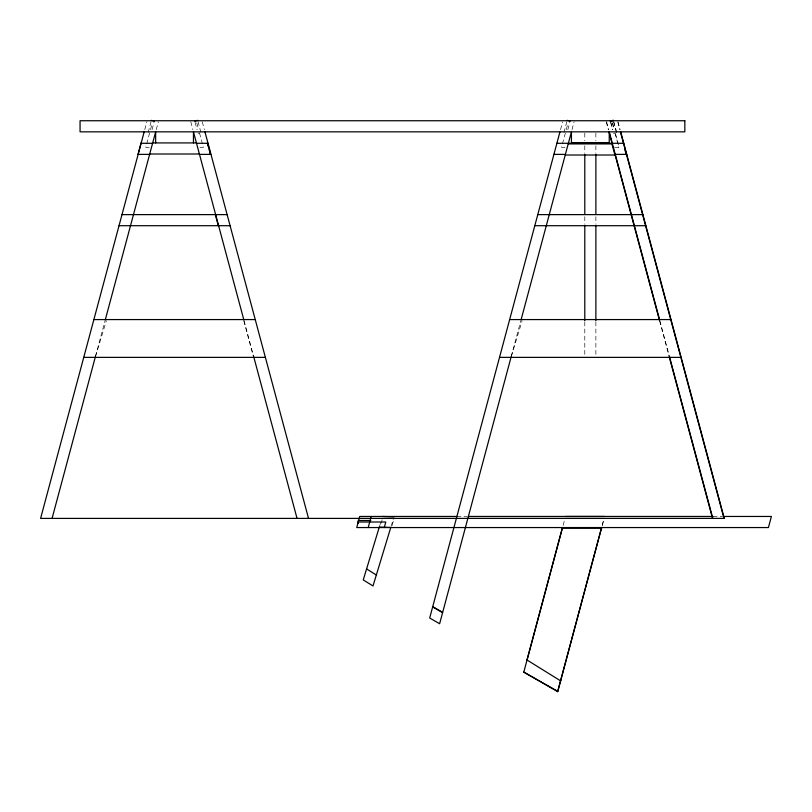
<?xml version="1.0" encoding="UTF-8"?>
<svg xmlns="http://www.w3.org/2000/svg" width="812" height="812" viewBox="0 0 812 812"><rect width="100%" height="100%" fill="white"/><g stroke="black" fill="none" stroke-linecap="round" stroke-linejoin="round"><path stroke-width="0.61" stroke-dasharray="4.06 3.04" d="M144.78 129.615L146.85 121.851M148.17 132.529L151.103 121.577M150.514 129.615L152.301 122.957M152.067 129.656L154.026 122.358M95.39 356.742L105.032 320.791M156.249 129.615L158.33 121.851M381.275 523.121L382.168 519.792M392.166 525.334L393.647 519.792M560.554 129.615L562.635 121.851M563.944 132.529L566.877 121.577M566.289 129.615L568.075 122.957M567.842 129.656L569.801 122.358M511.174 356.742L520.807 320.791M572.034 129.615L574.114 121.851M563.183 525.334L564.644 519.548M602.25 525.222L603.773 519.548M602.25 525.557L603.793 519.792M95.583 356.194L106.342 320.76M379.661 525.892L381.457 520.005M391.13 526.277L393.282 519.203M511.367 356.194L522.126 320.76M198.026 133.31L199.488 132.914M613.517 133.31L615.263 132.914M149.205 147.337L145.764 147.337L149.601 133.026L151.093 133.31M199.904 147.337L203.355 147.337L199.519 133.026M564.99 147.337L561.539 147.337L565.375 133.026L566.867 133.31M614.542 147.337L619.13 147.337L615.293 133.026M456.892 516.462L467.225 516.462M713.078 516.462L722.142 516.462M618.044 121.851L620.114 129.615M617.749 121.851L619.83 129.615M613.791 121.577L616.724 132.529M613.496 121.577L616.43 132.529M612.593 122.957L614.379 129.615M612.309 122.957L614.085 129.615M614.999 133.026L618.835 147.337M610.868 122.358L612.827 129.656M610.583 122.358L612.532 129.656M606.564 121.851L608.645 129.615M659.862 320.791L669.504 356.742M606.27 121.851L608.35 129.615M659.577 320.791L669.382 357.371M202.259 121.851L204.34 129.615M198.016 121.577L200.95 132.529M196.819 122.957L198.605 129.615M195.093 122.358L197.052 129.656M190.779 121.851L192.86 129.615M244.087 320.791L253.72 356.742M243.803 320.791L253.598 357.371M595.876 133.097L595.876 140.699M595.876 145.774L595.876 153.377M595.876 216.723L595.876 224.325M595.876 321.897L595.876 357.371M584.792 133.097L584.792 140.699M584.792 145.774L584.792 153.377M584.792 216.723L584.792 224.325M584.792 321.897L584.792 357.371"/><path stroke-width="1.22" d="M138.131 154.006L141.105 142.922M144.181 131.838L40.6 518.401L724.294 518.401L620.713 131.838M52.08 518.401L95.39 356.742M105.235 320.009L155.66 131.838L155.66 142.922M368.222 527.556L371.196 516.462M384.279 527.556L385.761 522.004L358.234 522.004M559.955 131.838L432.735 606.635L442.672 612.37L511.174 356.742M521.02 320.009L571.435 131.838L571.435 142.922L609.233 142.922L609.233 131.838L659.659 320.009M557.682 691.641L601.641 527.495L557.682 691.641L523.791 672.113L562.513 527.495L526.937 660.389M194.768 121.14L197.681 120.359M610.248 121.14L613.172 120.359M610.543 121.14L613.466 120.359M152.585 142.922L196.433 142.922M141.105 143.298L152.585 143.298M196.524 143.298L208.004 143.298M556.89 143.298L612.106 143.298M612.309 143.298L623.789 143.298M568.197 143.917L611.933 143.917L614.907 155.011L565.223 155.011M149.611 154.006L199.397 154.006M138.141 154.381L149.621 154.381M199.498 154.381L210.978 154.381M553.916 154.381L565.396 154.381M615.273 154.381L626.752 154.381M122.003 214.622L215.353 214.622L218.316 225.706L119.029 225.706M215.637 214.622L227.116 214.622M537.777 214.622L631.127 214.622M631.421 214.622L642.891 214.622M218.611 225.706L230.09 225.706M534.803 225.706L634.101 225.706M634.385 225.706L645.865 225.706M93.877 319.573L255.242 319.573M509.652 319.573L671.016 319.573M83.748 357.371L265.372 357.371M499.522 357.371L681.146 357.371M456.892 516.462L359.716 516.462L356.742 527.556L768.426 527.556L771.4 516.462L723.218 516.462M468.372 516.462L713.078 516.462M370.83 520.492L358.234 520.492L358.234 523.517M562.513 528.165L601.641 528.165M382.523 516.462L394.003 516.848M567.212 120.359L570.125 121.14M151.428 120.359L154.351 121.14M557.682 691.286L523.791 672.113M527.11 660.054L560.656 680.892L560.656 680.223M366.588 568.928L376.332 574.987M620.419 131.838L642.282 213.414M642.607 214.622L645.57 225.706M645.905 226.924L723.999 518.401M624.976 149.946L626.164 154.381M669.504 356.742L712.814 518.401M608.949 131.838L612.136 143.765M614.988 154.381L659.364 320.009M669.21 356.742L712.53 518.401M204.939 131.838L308.519 518.401M207.517 142.922L210.491 154.006M207.415 142.922L208.603 147.358M209.191 149.57L210.379 154.006M243.874 320.009L193.459 131.838L193.459 142.922M253.72 356.742L297.04 518.401M604.686 516.462L565.558 516.462M595.876 154.645L595.876 214.195M595.876 225.594L595.876 320.628M584.792 154.645L584.792 214.195M584.792 225.594L584.792 320.628M432.664 606.909L429.69 618.003L439.627 623.738L442.601 612.654L432.664 606.909M379.305 527.069L363.248 579.91L373.002 585.97L390.775 527.455L379.305 527.069M684.831 120.744L80.063 120.744L80.063 131.838L684.831 131.838L684.831 120.744"/></g></svg>
